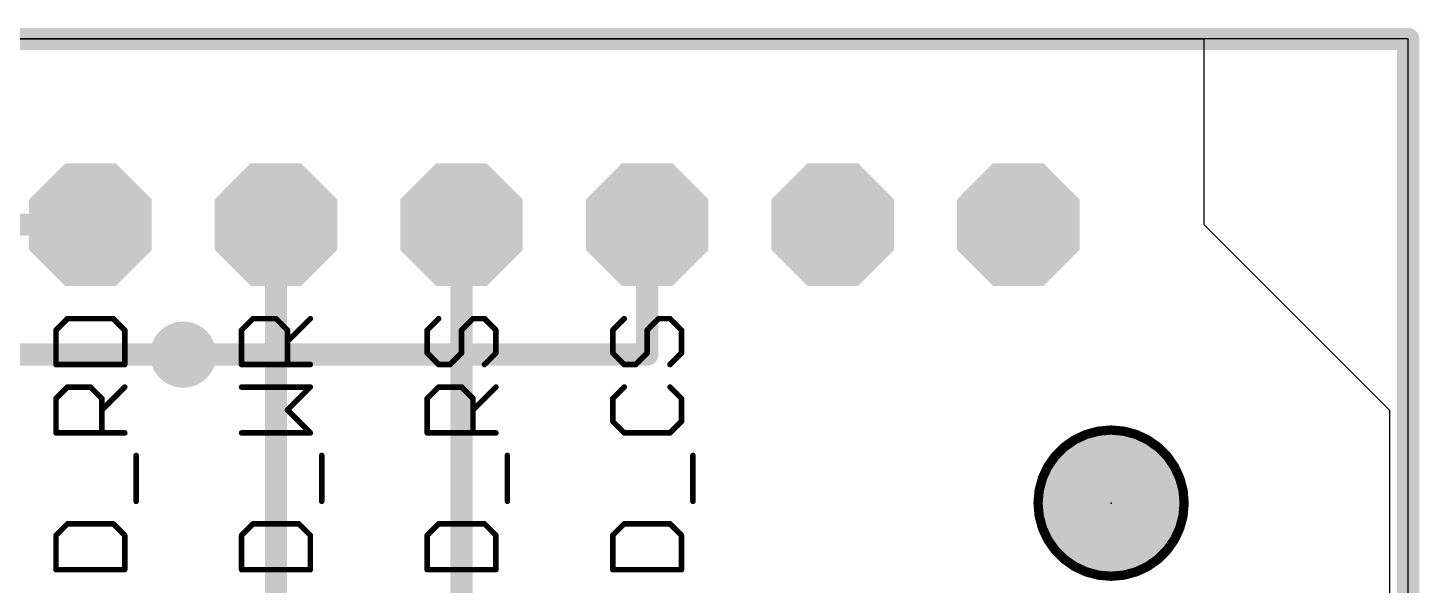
# Model space of a CAD drawing. Extents: x -5.1 to 70.5, y -0.2 to 53.5.
# Drawn here: x 51.47 to 70.51, y 45.87 to 53.49 of the extents above; entities that cross this region are included whole.
import ezdxf

# ---------------------------------------------------------------- set-up
doc = ezdxf.new("R2010")
doc.units = 0
for name, color, linetype in [('1', 12, 'CONTINUOUS'), ('16', 132, 'CONTINUOUS'), ('17', 110, 'CONTINUOUS'), ('18', 110, 'CONTINUOUS'), ('20', 53, 'CONTINUOUS'), ('21', 253, 'CONTINUOUS'), ('23', 53, 'CONTINUOUS'), ('41', 12, 'CONTINUOUS')]:
    doc.layers.add(name, color=color, linetype=linetype)

# ---------------------------------------------------------------- blocks, each defined once
blk = doc.blocks.new('OCTAGONP')
at = {"const_width": 0.5}
blk.add_lwpolyline([(-0.25, -0.1036), (-0.25, 0.1036), (-0.1036, 0.25), (0.1036, 0.25), (0.25, 0.1036), (0.25, -0.1036), (0.1036, -0.25), (-0.1036, -0.25), (-0.25, -0.1036), (-0.25, 0.1036)], dxfattribs=at)
blk = doc.blocks.new('PIE')
at = {"const_width": 0.5}
blk.add_lwpolyline([(0, -0.25, 1), (0, 0.25, 1), (0, -0.25)], format="xyb", dxfattribs=at)
blk = doc.blocks.new('ROUNDV')
at = {"const_width": 0.5}
blk.add_lwpolyline([(0, -0.25, 1), (0, 0.25, 1), (0, -0.25)], format="xyb", dxfattribs=at)

msp = doc.modelspace()

# ---------------------------------------------------------------- linework, layer by layer
at = {"layer": '1', "const_width": 0.3048}
for points in [[(-0.254, 53.34), (70.358, 53.34)], [(70.358, 53.34), (70.358, 0)], [(49.784, 50.8), (52.324, 50.8)], [(59.944, 50.8), (59.944, 50.546)], [(59.944, 49.022), (59.944, 50.8)], [(53.594, 49.022), (59.944, 49.022)]]:
    msp.add_lwpolyline(points, dxfattribs=at)
at = {"layer": '1', "const_width": 0.1524}
for points in [[(70.4342, 53.34, 1), (70.2818, 53.34)], [(70.358, 53.2638, 1), (70.358, 53.4162)], [(52.324, 50.7238, 1), (52.324, 50.8762)], [(60.0202, 50.8, 1), (59.8678, 50.8)], [(60.0202, 50.8, 1), (59.8678, 50.8)], [(59.8678, 50.546, 1), (60.0202, 50.546)], [(53.594, 49.0982, 1), (53.594, 48.9458)], [(59.944, 48.9458, 1), (59.944, 49.0982)], [(59.8678, 49.022, 1), (60.0202, 49.022)]]:
    msp.add_lwpolyline(points, format="xyb", dxfattribs=at)
at = {"layer": '16', "const_width": 0.3048}
for points in [[(55.118, 50.8), (54.864, 50.8)], [(54.864, 50.546), (55.118, 50.8)], [(57.15, 50.8), (57.404, 50.8)], [(57.404, 50.546), (57.15, 50.8)], [(54.864, 39.37), (54.864, 50.546)], [(57.404, 40.64), (57.404, 50.546)], [(40.386, 49.022), (53.594, 49.022)]]:
    msp.add_lwpolyline(points, dxfattribs=at)
at = {"layer": '16', "const_width": 0.1524}
for points in [[(54.864, 50.8762, 1), (54.864, 50.7238)], [(55.1719, 50.7461, 1), (55.0641, 50.8539)], [(55.118, 50.7238, 1), (55.118, 50.8762)], [(57.15, 50.8762, 1), (57.15, 50.7238)], [(57.2039, 50.8539, 1), (57.0961, 50.7461)], [(57.404, 50.7238, 1), (57.404, 50.8762)], [(54.9402, 50.546, 1), (54.7878, 50.546)], [(54.8101, 50.5999, 1), (54.9179, 50.4921)], [(57.4802, 50.546, 1), (57.3278, 50.546)], [(57.3501, 50.4921, 1), (57.4579, 50.5999)], [(53.594, 48.9458, 1), (53.594, 49.0982)]]:
    msp.add_lwpolyline(points, format="xyb", dxfattribs=at)
at = {"layer": '20'}
for p, q in [((70.358, 53.34), (0, 53.34)), ((70.358, 0), (70.358, 53.34))]:
    msp.add_line(p, q, dxfattribs=at)
at = {"layer": '21'}
for p, q in [((1.524, 53.34), (67.564, 53.34)), ((67.564, 53.34), (67.564, 50.8)), ((67.564, 50.8), (70.104, 48.26)), ((70.104, 48.26), (70.104, 15.494))]:
    msp.add_line(p, q, dxfattribs=at)
at = {"layer": '21', "const_width": 0.0762}
for points in [[(52.0101, 49.5136), (51.8533, 49.3569)], [(52.6371, 49.5136), (52.0101, 49.5136)], [(52.7939, 49.3569), (52.6371, 49.5136)], [(54.3933, 49.3569), (54.5501, 49.5136)], [(54.5501, 49.5136), (54.8636, 49.5136)], [(54.8636, 49.5136), (55.0204, 49.3569)], [(55.0204, 49.2001), (55.3339, 49.5136)], [(57.0901, 49.5136), (56.9333, 49.3569)], [(57.4036, 49.3569), (57.5604, 49.5136)], [(57.5604, 49.5136), (57.7171, 49.5136)], [(57.7171, 49.5136), (57.8739, 49.3569)], [(59.6301, 49.5136), (59.4733, 49.3569)], [(59.9436, 49.3569), (60.1004, 49.5136)], [(60.1004, 49.5136), (60.2571, 49.5136)], [(60.2571, 49.5136), (60.4139, 49.3569)], [(51.8533, 49.3569), (51.8533, 48.8866)], [(52.7939, 48.8866), (52.7939, 49.3569)], [(54.3933, 48.8866), (54.3933, 49.3569)], [(55.0204, 49.3569), (55.0204, 48.8866)], [(56.9333, 49.3569), (56.9333, 49.0433)], [(57.4036, 49.0433), (57.4036, 49.3569)], [(57.8739, 49.3569), (57.8739, 49.0433)], [(59.4733, 49.3569), (59.4733, 49.0433)], [(59.9436, 49.0433), (59.9436, 49.3569)], [(60.4139, 49.3569), (60.4139, 49.0433)], [(56.9333, 49.0433), (57.0901, 48.8866)], [(57.2468, 48.8866), (57.4036, 49.0433)], [(57.8739, 49.0433), (57.7171, 48.8866)], [(59.4733, 49.0433), (59.6301, 48.8866)], [(59.7868, 48.8866), (59.9436, 49.0433)], [(60.4139, 49.0433), (60.2571, 48.8866)], [(51.8533, 48.8866), (52.7939, 48.8866)], [(55.3339, 48.8866), (54.3933, 48.8866)], [(57.0901, 48.8866), (57.2468, 48.8866)], [(59.6301, 48.8866), (59.7868, 48.8866)], [(51.8533, 48.4214), (52.0101, 48.5781)], [(52.0101, 48.5781), (52.3236, 48.5781)], [(52.3236, 48.5781), (52.4804, 48.4214)], [(52.4804, 48.2646), (52.7939, 48.5781)], [(55.3339, 48.5781), (54.3933, 48.5781)], [(55.0204, 48.2646), (55.3339, 48.5781)], [(56.9333, 48.4214), (57.0901, 48.5781)], [(57.0901, 48.5781), (57.4036, 48.5781)], [(57.4036, 48.5781), (57.5604, 48.4214)], [(57.5604, 48.2646), (57.8739, 48.5781)], [(59.6301, 48.5781), (59.4733, 48.4214)], [(60.4139, 48.4214), (60.2571, 48.5781)], [(51.8533, 47.9511), (51.8533, 48.4214)], [(52.4804, 48.4214), (52.4804, 47.9511)], [(56.9333, 47.9511), (56.9333, 48.4214)], [(57.5604, 48.4214), (57.5604, 47.9511)], [(59.4733, 48.4214), (59.4733, 48.1078)], [(60.4139, 48.1078), (60.4139, 48.4214)], [(55.3339, 47.9511), (55.0204, 48.2646)], [(52.7939, 47.9511), (51.8533, 47.9511)], [(54.3933, 47.9511), (55.3339, 47.9511)], [(57.8739, 47.9511), (56.9333, 47.9511)], [(59.4733, 48.1078), (59.6301, 47.9511)], [(59.6301, 47.9511), (60.2571, 47.9511)], [(60.2571, 47.9511), (60.4139, 48.1078)], [(52.9507, 47.0155), (52.9507, 47.6426)], [(55.4907, 47.0155), (55.4907, 47.6426)], [(58.0307, 47.0155), (58.0307, 47.6426)], [(60.5707, 47.0155), (60.5707, 47.6426)], [(52.0101, 46.7071), (51.8533, 46.5503)], [(52.6371, 46.7071), (52.0101, 46.7071)], [(52.7939, 46.5503), (52.6371, 46.7071)], [(54.5501, 46.7071), (54.3933, 46.5503)], [(55.1771, 46.7071), (54.5501, 46.7071)], [(55.3339, 46.5503), (55.1771, 46.7071)], [(57.0901, 46.7071), (56.9333, 46.5503)], [(57.7171, 46.7071), (57.0901, 46.7071)], [(57.8739, 46.5503), (57.7171, 46.7071)], [(59.6301, 46.7071), (59.4733, 46.5503)], [(60.2571, 46.7071), (59.6301, 46.7071)], [(60.4139, 46.5503), (60.2571, 46.7071)], [(51.8533, 46.5503), (51.8533, 46.08)], [(52.7939, 46.08), (52.7939, 46.5503)], [(54.3933, 46.5503), (54.3933, 46.08)], [(55.3339, 46.08), (55.3339, 46.5503)], [(56.9333, 46.5503), (56.9333, 46.08)], [(57.8739, 46.08), (57.8739, 46.5503)], [(59.4733, 46.5503), (59.4733, 46.08)], [(60.4139, 46.08), (60.4139, 46.5503)], [(51.8533, 46.08), (52.7939, 46.08)], [(54.3933, 46.08), (55.3339, 46.08)], [(56.9333, 46.08), (57.8739, 46.08)], [(59.4733, 46.08), (60.4139, 46.08)]]:
    msp.add_lwpolyline(points, dxfattribs=at)
at = {"layer": '21', "const_width": 0.0381}
for points in [[(52.0101, 49.5327, 1), (52.0101, 49.4946)], [(52.0235, 49.5002, 1), (51.9966, 49.5271)], [(52.6506, 49.5271, 1), (52.6237, 49.5002)], [(52.6371, 49.4946, 1), (52.6371, 49.5327)], [(54.5501, 49.5327, 1), (54.5501, 49.4946)], [(54.5635, 49.5002, 1), (54.5366, 49.5271)], [(54.8771, 49.5271, 1), (54.8501, 49.5002)], [(54.8636, 49.4946, 1), (54.8636, 49.5327)], [(55.3474, 49.5002, 1), (55.3204, 49.5271)], [(57.1035, 49.5002, 1), (57.0766, 49.5271)], [(57.5604, 49.5327, 1), (57.5604, 49.4946)], [(57.5738, 49.5002, 1), (57.5469, 49.5271)], [(57.7306, 49.5271, 1), (57.7037, 49.5002)], [(57.7171, 49.4946, 1), (57.7171, 49.5327)], [(59.6435, 49.5002, 1), (59.6166, 49.5271)], [(60.1004, 49.5327, 1), (60.1004, 49.4946)], [(60.1138, 49.5002, 1), (60.0869, 49.5271)], [(60.2706, 49.5271, 1), (60.2437, 49.5002)], [(60.2571, 49.4946, 1), (60.2571, 49.5327)], [(51.8723, 49.3569, 1), (51.8342, 49.3569)], [(51.8398, 49.3703, 1), (51.8668, 49.3434)], [(52.813, 49.3569, 1), (52.7749, 49.3569)], [(52.7804, 49.3434, 1), (52.8074, 49.3703)], [(54.4123, 49.3569, 1), (54.3742, 49.3569)], [(54.3798, 49.3703, 1), (54.4068, 49.3434)], [(55.0394, 49.3569, 1), (55.0013, 49.3569)], [(55.0069, 49.3434, 1), (55.0338, 49.3703)], [(56.9523, 49.3569, 1), (56.9142, 49.3569)], [(56.9198, 49.3703, 1), (56.9468, 49.3434)], [(57.4227, 49.3569, 1), (57.3846, 49.3569)], [(57.3901, 49.3703, 1), (57.4171, 49.3434)], [(57.893, 49.3569, 1), (57.8549, 49.3569)], [(57.8604, 49.3434, 1), (57.8874, 49.3703)], [(59.4923, 49.3569, 1), (59.4542, 49.3569)], [(59.4598, 49.3703, 1), (59.4868, 49.3434)], [(59.9627, 49.3569, 1), (59.9246, 49.3569)], [(59.9301, 49.3703, 1), (59.9571, 49.3434)], [(60.433, 49.3569, 1), (60.3949, 49.3569)], [(60.4004, 49.3434, 1), (60.4274, 49.3703)], [(55.0069, 49.2136, 1), (55.0338, 49.1866)], [(56.9468, 49.0568, 1), (56.9198, 49.0299)], [(56.9142, 49.0433, 1), (56.9523, 49.0433)], [(57.3846, 49.0433, 1), (57.4227, 49.0433)], [(57.4171, 49.0299, 1), (57.3901, 49.0568)], [(57.8549, 49.0433, 1), (57.893, 49.0433)], [(57.8874, 49.0299, 1), (57.8604, 49.0568)], [(59.4868, 49.0568, 1), (59.4598, 49.0299)], [(59.4542, 49.0433, 1), (59.4923, 49.0433)], [(59.9246, 49.0433, 1), (59.9627, 49.0433)], [(59.9571, 49.0299, 1), (59.9301, 49.0568)], [(60.3949, 49.0433, 1), (60.433, 49.0433)], [(60.4274, 49.0299, 1), (60.4004, 49.0568)], [(51.8533, 48.9056, 1), (51.8533, 48.8675)], [(51.8342, 48.8866, 1), (51.8723, 48.8866)], [(52.7749, 48.8866, 1), (52.813, 48.8866)], [(52.7939, 48.8675, 1), (52.7939, 48.9056)], [(54.3933, 48.9056, 1), (54.3933, 48.8675)], [(54.3742, 48.8866, 1), (54.4123, 48.8866)], [(55.0013, 48.8866, 1), (55.0394, 48.8866)], [(55.3339, 48.8675, 1), (55.3339, 48.9056)], [(57.0901, 48.9056, 1), (57.0901, 48.8675)], [(57.0766, 48.8731, 1), (57.1035, 48.9)], [(57.2334, 48.9, 1), (57.2603, 48.8731)], [(57.2468, 48.8675, 1), (57.2468, 48.9056)], [(57.7037, 48.9, 1), (57.7306, 48.8731)], [(59.6301, 48.9056, 1), (59.6301, 48.8675)], [(59.6166, 48.8731, 1), (59.6435, 48.9)], [(59.7734, 48.9, 1), (59.8003, 48.8731)], [(59.7868, 48.8675, 1), (59.7868, 48.9056)], [(60.2437, 48.9, 1), (60.2706, 48.8731)], [(52.0101, 48.5972, 1), (52.0101, 48.5591)], [(52.0235, 48.5647, 1), (51.9966, 48.5916)], [(52.3371, 48.5916, 1), (52.3101, 48.5647)], [(52.3236, 48.5591, 1), (52.3236, 48.5972)], [(52.8074, 48.5647, 1), (52.7804, 48.5916)], [(54.3933, 48.5972, 1), (54.3933, 48.5591)], [(55.3474, 48.5647, 1), (55.3204, 48.5916)], [(55.3339, 48.5591, 1), (55.3339, 48.5972)], [(57.0901, 48.5972, 1), (57.0901, 48.5591)], [(57.1035, 48.5647, 1), (57.0766, 48.5916)], [(57.4171, 48.5916, 1), (57.3901, 48.5647)], [(57.4036, 48.5591, 1), (57.4036, 48.5972)], [(57.8874, 48.5647, 1), (57.8604, 48.5916)], [(59.6435, 48.5647, 1), (59.6166, 48.5916)], [(60.2706, 48.5916, 1), (60.2437, 48.5647)], [(51.8723, 48.4214, 1), (51.8342, 48.4214)], [(51.8398, 48.4348, 1), (51.8668, 48.4079)], [(52.4994, 48.4214, 1), (52.4613, 48.4214)], [(52.4669, 48.4079, 1), (52.4938, 48.4348)], [(56.9523, 48.4214, 1), (56.9142, 48.4214)], [(56.9198, 48.4348, 1), (56.9468, 48.4079)], [(57.5794, 48.4214, 1), (57.5413, 48.4214)], [(57.5469, 48.4079, 1), (57.5738, 48.4348)], [(59.4923, 48.4214, 1), (59.4542, 48.4214)], [(59.4598, 48.4348, 1), (59.4868, 48.4079)], [(60.433, 48.4214, 1), (60.3949, 48.4214)], [(60.4004, 48.4079, 1), (60.4274, 48.4348)], [(52.4669, 48.2781, 1), (52.4938, 48.2511)], [(55.0338, 48.2781, 1), (55.0069, 48.2511)], [(55.0069, 48.2781, 1), (55.0338, 48.2511)], [(57.5469, 48.2781, 1), (57.5738, 48.2511)], [(51.8533, 47.9701, 1), (51.8533, 47.932)], [(52.7939, 47.932, 1), (52.7939, 47.9701)], [(54.3933, 47.9701, 1), (54.3933, 47.932)], [(55.3339, 47.932, 1), (55.3339, 47.9701)], [(56.9333, 47.9701, 1), (56.9333, 47.932)], [(57.8739, 47.932, 1), (57.8739, 47.9701)], [(59.4868, 48.1213, 1), (59.4598, 48.0944)], [(59.4542, 48.1078, 1), (59.4923, 48.1078)], [(59.6301, 47.9701, 1), (59.6301, 47.932)], [(60.2571, 47.932, 1), (60.2571, 47.9701)], [(60.3949, 48.1078, 1), (60.433, 48.1078)], [(60.4274, 48.0944, 1), (60.4004, 48.1213)], [(51.8342, 47.9511, 1), (51.8723, 47.9511)], [(52.4613, 47.9511, 1), (52.4994, 47.9511)], [(55.3204, 47.9376, 1), (55.3474, 47.9645)], [(56.9142, 47.9511, 1), (56.9523, 47.9511)], [(57.5413, 47.9511, 1), (57.5794, 47.9511)], [(59.6166, 47.9376, 1), (59.6435, 47.9645)], [(60.2437, 47.9645, 1), (60.2706, 47.9376)], [(52.9697, 47.6426, 1), (52.9316, 47.6426)], [(55.5097, 47.6426, 1), (55.4716, 47.6426)], [(58.0497, 47.6426, 1), (58.0116, 47.6426)], [(60.5897, 47.6426, 1), (60.5516, 47.6426)], [(52.9316, 47.0155, 1), (52.9697, 47.0155)], [(55.4716, 47.0155, 1), (55.5097, 47.0155)], [(58.0116, 47.0155, 1), (58.0497, 47.0155)], [(60.5516, 47.0155, 1), (60.5897, 47.0155)], [(52.0101, 46.7261, 1), (52.0101, 46.688)], [(52.0235, 46.6936, 1), (51.9966, 46.7206)], [(52.6506, 46.7206, 1), (52.6237, 46.6936)], [(52.6371, 46.688, 1), (52.6371, 46.7261)], [(54.5501, 46.7261, 1), (54.5501, 46.688)], [(54.5635, 46.6936, 1), (54.5366, 46.7206)], [(55.1906, 46.7206, 1), (55.1637, 46.6936)], [(55.1771, 46.688, 1), (55.1771, 46.7261)], [(57.0901, 46.7261, 1), (57.0901, 46.688)], [(57.1035, 46.6936, 1), (57.0766, 46.7206)], [(57.7306, 46.7206, 1), (57.7037, 46.6936)], [(57.7171, 46.688, 1), (57.7171, 46.7261)], [(59.6301, 46.7261, 1), (59.6301, 46.688)], [(59.6435, 46.6936, 1), (59.6166, 46.7206)], [(60.2706, 46.7206, 1), (60.2437, 46.6936)], [(60.2571, 46.688, 1), (60.2571, 46.7261)], [(51.8723, 46.5503, 1), (51.8342, 46.5503)], [(51.8398, 46.5638, 1), (51.8668, 46.5369)], [(52.813, 46.5503, 1), (52.7749, 46.5503)], [(52.7804, 46.5369, 1), (52.8074, 46.5638)], [(54.4123, 46.5503, 1), (54.3742, 46.5503)], [(54.3798, 46.5638, 1), (54.4068, 46.5369)], [(55.3529, 46.5503, 1), (55.3148, 46.5503)], [(55.3204, 46.5369, 1), (55.3474, 46.5638)], [(56.9523, 46.5503, 1), (56.9142, 46.5503)], [(56.9198, 46.5638, 1), (56.9468, 46.5369)], [(57.893, 46.5503, 1), (57.8549, 46.5503)], [(57.8604, 46.5369, 1), (57.8874, 46.5638)], [(59.4923, 46.5503, 1), (59.4542, 46.5503)], [(59.4598, 46.5638, 1), (59.4868, 46.5369)], [(60.433, 46.5503, 1), (60.3949, 46.5503)], [(60.4004, 46.5369, 1), (60.4274, 46.5638)], [(51.8533, 46.0991, 1), (51.8533, 46.061)], [(51.8342, 46.08, 1), (51.8723, 46.08)], [(52.7749, 46.08, 1), (52.813, 46.08)], [(52.7939, 46.061, 1), (52.7939, 46.0991)], [(54.3933, 46.0991, 1), (54.3933, 46.061)], [(54.3742, 46.08, 1), (54.4123, 46.08)], [(55.3148, 46.08, 1), (55.3529, 46.08)], [(55.3339, 46.061, 1), (55.3339, 46.0991)], [(56.9333, 46.0991, 1), (56.9333, 46.061)], [(56.9142, 46.08, 1), (56.9523, 46.08)], [(57.8549, 46.08, 1), (57.893, 46.08)], [(57.8739, 46.061, 1), (57.8739, 46.0991)], [(59.4733, 46.0991, 1), (59.4733, 46.061)], [(59.4542, 46.08, 1), (59.4923, 46.08)], [(60.3949, 46.08, 1), (60.433, 46.08)], [(60.4139, 46.061, 1), (60.4139, 46.0991)]]:
    msp.add_lwpolyline(points, format="xyb", dxfattribs=at)
at = {"layer": '23'}
msp.add_point((66.294, 46.99), dxfattribs=at)
at = {"layer": '41', "const_width": 0.127}
for points in [[(65.952, 47.9297), (65.794, 47.856)], [(66.1204, 47.9748), (65.952, 47.9297)], [(66.294, 47.99), (66.1204, 47.9748)], [(66.4676, 47.9748), (66.294, 47.99)], [(66.636, 47.9297), (66.4676, 47.9748)], [(66.794, 47.856), (66.636, 47.9297)], [(65.6512, 47.756), (65.528, 47.6328)], [(65.6472, 47.752), (66.9408, 47.752)], [(65.794, 47.856), (65.6512, 47.756)], [(65.8433, 47.879), (66.7447, 47.879)], [(66.9368, 47.756), (66.794, 47.856)], [(67.06, 47.6328), (66.9368, 47.756)], [(65.528, 47.6328), (65.428, 47.49)], [(65.5225, 47.625), (67.0655, 47.625)], [(67.16, 47.49), (67.06, 47.6328)], [(65.428, 47.49), (65.3543, 47.332)], [(65.3725, 47.371), (67.2155, 47.371)], [(65.4336, 47.498), (67.1544, 47.498)], [(67.2337, 47.332), (67.16, 47.49)], [(65.3092, 47.1636), (65.294, 46.99)], [(65.3543, 47.332), (65.3092, 47.1636)], [(65.3307, 47.244), (67.2573, 47.244)], [(67.2788, 47.1636), (67.2337, 47.332)], [(67.294, 46.99), (67.2788, 47.1636)], [(65.294, 46.99), (65.3092, 46.8164)], [(65.294, 46.99), (67.294, 46.99)], [(65.3051, 47.117), (67.2829, 47.117)], [(67.2788, 46.8164), (67.294, 46.99)], [(65.3051, 46.863), (67.2829, 46.863)], [(65.3092, 46.8164), (65.3543, 46.648)], [(67.2337, 46.648), (67.2788, 46.8164)], [(65.3307, 46.736), (67.2573, 46.736)], [(65.3543, 46.648), (65.428, 46.49)], [(65.3725, 46.609), (67.2155, 46.609)], [(67.16, 46.49), (67.2337, 46.648)], [(65.428, 46.49), (65.528, 46.3472)], [(65.4336, 46.482), (67.1544, 46.482)], [(67.06, 46.3472), (67.16, 46.49)], [(65.5225, 46.355), (67.0655, 46.355)], [(65.528, 46.3472), (65.6512, 46.224)], [(65.6472, 46.228), (66.9408, 46.228)], [(65.6512, 46.224), (65.794, 46.124)], [(66.794, 46.124), (66.9368, 46.224)], [(66.9368, 46.224), (67.06, 46.3472)], [(65.794, 46.124), (65.952, 46.0503)], [(65.8433, 46.101), (66.7447, 46.101)], [(65.952, 46.0503), (66.1204, 46.0052)], [(66.4676, 46.0052), (66.636, 46.0503)], [(66.636, 46.0503), (66.794, 46.124)], [(66.1204, 46.0052), (66.294, 45.99)], [(66.294, 45.99), (66.4676, 46.0052)]]:
    msp.add_lwpolyline(points, dxfattribs=at)
at = {"layer": '41', "const_width": 0.0635}
for points in [[(65.9438, 47.9604, 1), (65.9602, 47.899)], [(65.9654, 47.9009, 1), (65.9386, 47.9585)], [(66.1176, 48.0064, 1), (66.1231, 47.9432)], [(66.1286, 47.9441, 1), (66.1121, 48.0055)], [(66.2968, 48.0216, 1), (66.2912, 47.9584)], [(66.2968, 47.9584, 1), (66.2912, 48.0216)], [(66.4759, 48.0055, 1), (66.4594, 47.9441)], [(66.4649, 47.9432, 1), (66.4704, 48.0064)], [(66.6494, 47.9585, 1), (66.6226, 47.9009)], [(66.6278, 47.899, 1), (66.6442, 47.9604)], [(65.6472, 47.7838, 1), (65.6472, 47.7203)], [(65.633, 47.7821, 1), (65.6694, 47.73)], [(65.6737, 47.7336, 1), (65.6288, 47.7785)], [(65.7806, 47.8848, 1), (65.8074, 47.8272)], [(65.8122, 47.83, 1), (65.7758, 47.882)], [(65.8433, 47.9108, 1), (65.8433, 47.8473)], [(66.7447, 47.8473, 1), (66.7447, 47.9108)], [(66.8122, 47.882, 1), (66.7758, 47.83)], [(66.7806, 47.8272, 1), (66.8074, 47.8848)], [(66.9592, 47.7785, 1), (66.9143, 47.7336)], [(66.9186, 47.73, 1), (66.955, 47.7821)], [(66.9408, 47.7203, 1), (66.9408, 47.7838)], [(65.5225, 47.6568, 1), (65.5225, 47.5932)], [(65.5055, 47.6552, 1), (65.5504, 47.6103)], [(65.554, 47.6146, 1), (65.5019, 47.651)], [(67.0861, 47.651, 1), (67.034, 47.6146)], [(67.0376, 47.6103, 1), (67.0825, 47.6552)], [(67.0655, 47.5932, 1), (67.0655, 47.6568)], [(65.3725, 47.4028, 1), (65.3725, 47.3392)], [(65.402, 47.5082, 1), (65.454, 47.4718)], [(65.4568, 47.4766, 1), (65.3992, 47.5034)], [(65.4336, 47.5298, 1), (65.4336, 47.4663)], [(67.1888, 47.5034, 1), (67.1312, 47.4766)], [(67.134, 47.4718, 1), (67.186, 47.5082)], [(67.1544, 47.4663, 1), (67.1544, 47.5298)], [(67.2155, 47.3392, 1), (67.2155, 47.4028)], [(65.3408, 47.1609, 1), (65.2776, 47.1664)], [(65.3307, 47.2758, 1), (65.3307, 47.2122)], [(65.3255, 47.3454, 1), (65.3831, 47.3186)], [(65.385, 47.3238, 1), (65.3236, 47.3402)], [(67.2644, 47.3402, 1), (67.203, 47.3238)], [(67.2049, 47.3186, 1), (67.2625, 47.3454)], [(67.3104, 47.1664, 1), (67.2472, 47.1609)], [(67.2573, 47.2122, 1), (67.2573, 47.2758)], [(65.294, 47.0218, 1), (65.294, 46.9582)], [(65.3256, 46.9928, 1), (65.2624, 46.9872)], [(65.3051, 47.1488, 1), (65.3051, 47.0853)], [(65.2785, 47.1719, 1), (65.3399, 47.1554)], [(67.2481, 47.1554, 1), (67.3095, 47.1719)], [(67.3256, 46.9872, 1), (67.2624, 46.9928)], [(67.2829, 47.0853, 1), (67.2829, 47.1488)], [(67.294, 46.9582, 1), (67.294, 47.0218)], [(65.2624, 46.9928, 1), (65.3256, 46.9872)], [(65.3051, 46.8948, 1), (65.3051, 46.8312)], [(65.3399, 46.8246, 1), (65.2785, 46.8081)], [(65.2776, 46.8136, 1), (65.3408, 46.8191)], [(67.2472, 46.8191, 1), (67.3104, 46.8136)], [(67.3095, 46.8081, 1), (67.2481, 46.8246)], [(67.2624, 46.9872, 1), (67.3256, 46.9928)], [(67.2829, 46.8312, 1), (67.2829, 46.8948)], [(65.3307, 46.7678, 1), (65.3307, 46.7043)], [(65.3831, 46.6614, 1), (65.3255, 46.6346)], [(65.3236, 46.6398, 1), (65.385, 46.6562)], [(65.3725, 46.6408, 1), (65.3725, 46.5772)], [(67.203, 46.6562, 1), (67.2644, 46.6398)], [(67.2625, 46.6346, 1), (67.2049, 46.6614)], [(67.2155, 46.5772, 1), (67.2155, 46.6408)], [(67.2573, 46.7043, 1), (67.2573, 46.7678)], [(65.454, 46.5082, 1), (65.402, 46.4718)], [(65.3992, 46.4766, 1), (65.4568, 46.5034)], [(65.4336, 46.5138, 1), (65.4336, 46.4502)], [(67.1312, 46.5034, 1), (67.1888, 46.4766)], [(67.186, 46.4718, 1), (67.134, 46.5082)], [(67.1544, 46.4502, 1), (67.1544, 46.5138)], [(65.5225, 46.3868, 1), (65.5225, 46.3233)], [(65.5504, 46.3697, 1), (65.5055, 46.3248)], [(65.5019, 46.329, 1), (65.554, 46.3654)], [(65.6472, 46.2598, 1), (65.6472, 46.1962)], [(65.6694, 46.25, 1), (65.633, 46.1979)], [(65.6288, 46.2015, 1), (65.6737, 46.2464)], [(66.9143, 46.2464, 1), (66.9592, 46.2015)], [(66.955, 46.1979, 1), (66.9186, 46.25)], [(66.9408, 46.1962, 1), (66.9408, 46.2598)], [(67.034, 46.3654, 1), (67.0861, 46.329)], [(67.0825, 46.3248, 1), (67.0376, 46.3697)], [(67.0655, 46.3233, 1), (67.0655, 46.3868)], [(65.8074, 46.1528, 1), (65.7806, 46.0952)], [(65.7758, 46.098, 1), (65.8122, 46.15)], [(65.8433, 46.1328, 1), (65.8433, 46.0692)], [(65.9602, 46.081, 1), (65.9438, 46.0196)], [(65.9386, 46.0215, 1), (65.9654, 46.0791)], [(66.6226, 46.0791, 1), (66.6494, 46.0215)], [(66.6442, 46.0196, 1), (66.6278, 46.081)], [(66.7447, 46.0692, 1), (66.7447, 46.1328)], [(66.7758, 46.15, 1), (66.8122, 46.098)], [(66.8074, 46.0952, 1), (66.7806, 46.1528)], [(66.1231, 46.0368, 1), (66.1176, 45.9736)], [(66.1121, 45.9745, 1), (66.1286, 46.0359)], [(66.2912, 46.0216, 1), (66.2968, 45.9584)], [(66.2912, 45.9584, 1), (66.2968, 46.0216)], [(66.4594, 46.0359, 1), (66.4759, 45.9745)], [(66.4704, 45.9736, 1), (66.4649, 46.0368)]]:
    msp.add_lwpolyline(points, format="xyb", dxfattribs=at)

# ---------------------------------------------------------------- block references
at = {"layer": '1'}
msp.add_blockref('PIE', (66.294, 46.99), dxfattribs=at)
at = {"layer": '17', "xscale": 1.6764, "yscale": 1.6764}
for p in [(52.324, 50.8), (52.324, 50.8), (54.864, 50.8), (54.864, 50.8), (57.404, 50.8), (57.404, 50.8), (59.944, 50.8), (59.944, 50.8), (62.484, 50.8), (62.484, 50.8), (65.024, 50.8), (65.024, 50.8)]:
    msp.add_blockref('OCTAGONP', p, dxfattribs=at)
at = {"layer": '18', "xscale": 0.9064, "yscale": 0.9064}
msp.add_blockref('ROUNDV', (53.594, 49.022), dxfattribs=at)
msp.add_blockref('ROUNDV', (53.594, 49.022), dxfattribs=at)

doc.saveas('drawing.dxf')
